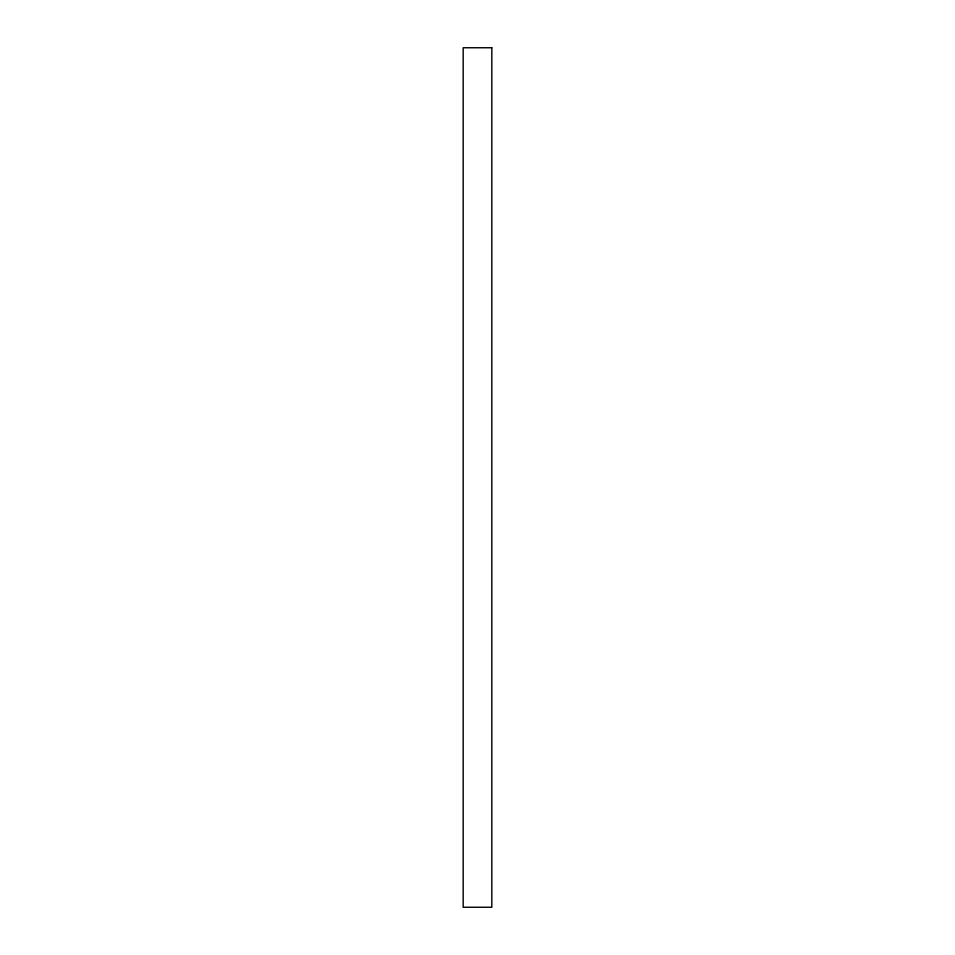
<?xml version="1.0" encoding="UTF-8"?>
<svg xmlns="http://www.w3.org/2000/svg" width="955" height="955" viewBox="0 0 955 955"><rect width="100%" height="100%" fill="white"/><g stroke="black" fill="none" stroke-linecap="round" stroke-linejoin="round"><path stroke-width="1.43" d="M491.825 47.75L463.175 47.75L463.175 907.25L491.825 907.25L491.825 47.75"/></g></svg>
